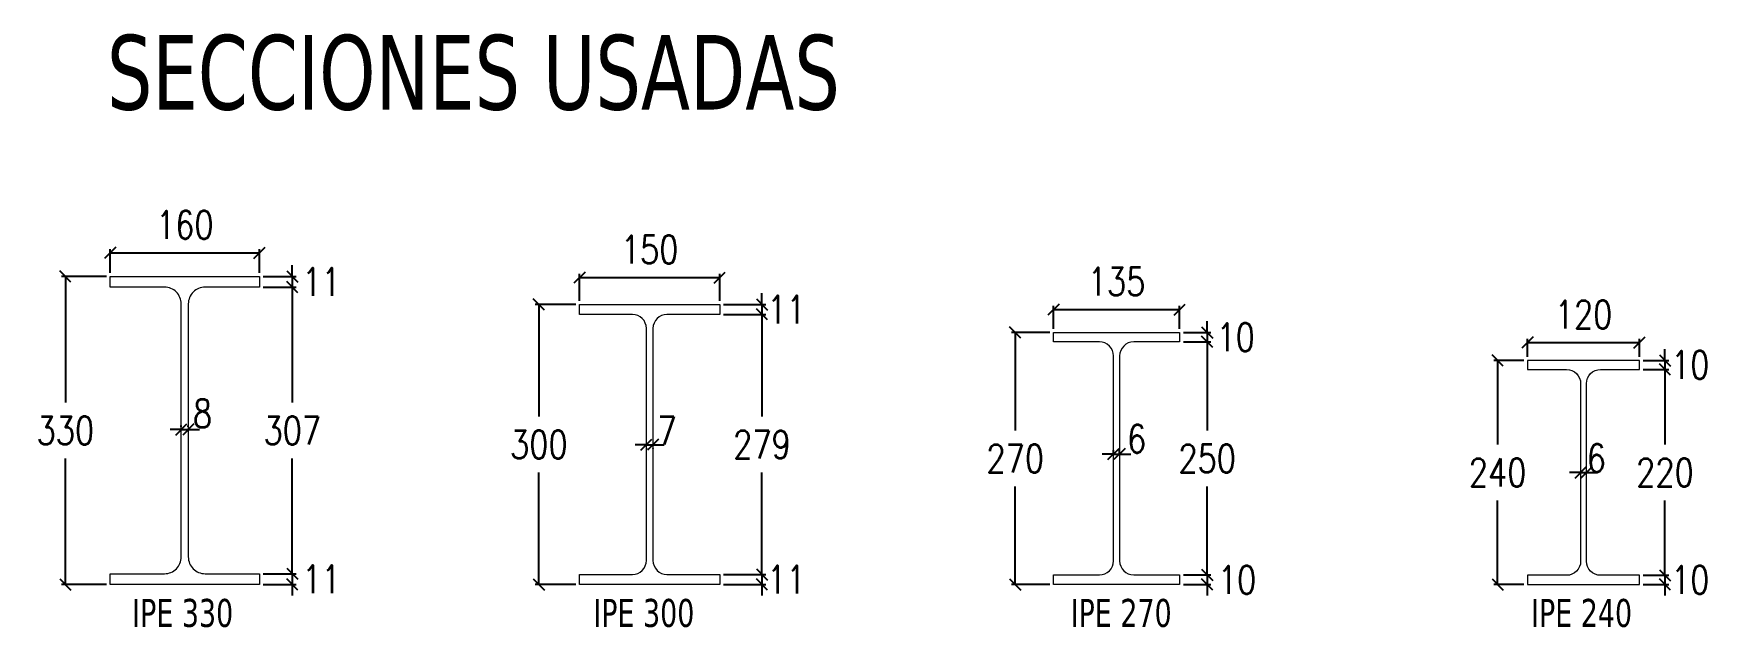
# Model space of a CAD drawing. Header units: millimetres. Extents: x -1874 to 79322, y -21218 to 33736.
# Drawn here: x 12995 to 14792, y -21218 to -20582 of the extents above; entities that cross this region are included whole.
import ezdxf
from ezdxf.enums import TextEntityAlignment as Align

# ---------------------------------------------------------------- set-up
doc = ezdxf.new("R2010")
doc.units = ezdxf.units.MM
doc.header["$LTSCALE"] = 0.9
doc.layers.add('COTAS', color=8, linetype='Continuous')
doc.layers.add('STL-OBJT', color=7, linetype='Continuous')
doc.styles.add('CNI_COTAS', font='romans.shx', dxfattribs={"width": 0.8})
doc.styles.add('VERDANA', font='verdana.ttf')
doc.dimstyles.new('1.4', dxfattribs={"dimscale": 0, "dimtxt": 30, "dimasz": 12, "dimexe": 4, "dimexo": 4, "dimgap": 15, "dimtad": 1, "dimdec": 0, "dimzin": 4, "dimdsep": 46, "dimtxsty": 'CNI_COTAS', "dimblk": 'OBLIQUE', "dimcen": -0.09, "dimclrd": 256, "dimclrt": 3, "dimadec": 0, "dimazin": 0, "dimtfac": 1, "dimtdec": 0, "dimtmove": 2, "dimatfit": 0, "dimldrblk": 'DOT', "dimfxl": 0.05, "dimtolj": 1, "dimtzin": 0, "dimarcsym": 0})

# ---------------------------------------------------------------- blocks, each defined once
blk = doc.blocks.new('_Oblique')
at = {"color": 0, "linetype": 'ByBlock', "lineweight": -2}
blk.add_line((-0.5, -0.5), (0.5, 0.5), dxfattribs=at)
blk = doc.blocks.new('*D58')
at = {"layer": 'COTAS', "color": 0, "lineweight": -2, "transparency": 16777216}
for p, q in [((14590.9, -20931.8), (14558.9, -20931.8)), ((14590.9, -21171.8), (14558.9, -21171.8))]:
    blk.add_line(p, q, dxfattribs=at)
at = {"layer": 'COTAS', "lineweight": -2, "transparency": 16777216}
for p, q in [((14562.9, -20931.8), (14562.9, -21021.8)), ((14562.9, -21171.8), (14562.9, -21081.8))]:
    blk.add_line(p, q, dxfattribs=at)
at = {"layer": 'Defpoints', "color": 0, "transparency": 16777216}
for p in [(14562.9, -20931.8), (14594.9, -20931.8), (14594.9, -21171.8)]:
    blk.add_point(p, dxfattribs=at)
at = {"layer": 'COTAS', "lineweight": -2, "transparency": 16777216, "xscale": 12, "yscale": 12, "zscale": 12}
for p, rotation in [((14562.9, -20931.8), 90), ((14562.9, -21171.8), 270)]:
    blk.add_blockref('_Oblique', p, dxfattribs=dict(at, rotation=rotation))
at = {"layer": 'COTAS', "color": 3, "transparency": 16777216, "insert": (14562.9, -21051.8), "char_height": 30, "attachment_point": 5, "rotation": 0.01, "style": 'CNI_COTAS'}
blk.add_mtext('\\A1;240', dxfattribs=at)
blk = doc.blocks.new('_Dot')
at = {"color": 0, "linetype": 'ByBlock', "lineweight": -2}
blk.add_line((-0.5, 0), (-1, 0), dxfattribs=at)
at = {"color": 0, "linetype": 'ByBlock', "const_width": 0.5}
blk.add_lwpolyline([(-0.25, 0, 1), (0.25, 0, 1)], format="xyb", close=True, dxfattribs=at)
blk = doc.blocks.new('*D59')
at = {"layer": 'COTAS', "color": 0, "lineweight": -2, "transparency": 16777216}
for p, q in [((14594.9, -20927.8), (14594.9, -20908.7)), ((14714.9, -20927.8), (14714.9, -20908.7))]:
    blk.add_line(p, q, dxfattribs=at)
at = {"layer": 'COTAS', "lineweight": -2, "transparency": 16777216}
blk.add_line((14594.9, -20912.7), (14714.9, -20912.7), dxfattribs=at)
at = {"layer": 'Defpoints', "color": 0, "transparency": 16777216}
for p in [(14714.9, -20912.7), (14594.9, -20931.8), (14714.9, -20931.8)]:
    blk.add_point(p, dxfattribs=at)
at = {"layer": 'COTAS', "lineweight": -2, "transparency": 16777216, "xscale": 12, "yscale": 12, "zscale": 12, "rotation": 180}
blk.add_blockref('_Oblique', (14594.9, -20912.7), dxfattribs=at)
at = {"layer": 'COTAS', "lineweight": -2, "transparency": 16777216, "xscale": 12, "yscale": 12, "zscale": 12}
blk.add_blockref('_Oblique', (14714.9, -20912.7), dxfattribs=at)
at = {"layer": 'COTAS', "color": 3, "transparency": 16777216, "insert": (14654.9, -20882.7), "char_height": 30, "attachment_point": 5, "style": 'CNI_COTAS'}
blk.add_mtext('\\A1;120', dxfattribs=at)
blk = doc.blocks.new('*D60')
at = {"layer": 'COTAS', "lineweight": -2, "transparency": 16777216}
for p, q in [((14742.1, -20931.8), (14742.1, -20919.8)), ((14742.1, -20931.8), (14742.1, -20941.6)), ((14742.1, -20941.6), (14742.1, -20953.6))]:
    blk.add_line(p, q, dxfattribs=at)
at = {"layer": 'COTAS', "color": 0, "lineweight": -2, "transparency": 16777216}
for p, q in [((14718.9, -20931.8), (14746.1, -20931.8)), ((14718.9, -20941.6), (14746.1, -20941.6))]:
    blk.add_line(p, q, dxfattribs=at)
at = {"layer": 'Defpoints', "color": 0, "transparency": 16777216}
for p in [(14714.9, -20931.8), (14714.9, -20941.6), (14742.1, -20941.6)]:
    blk.add_point(p, dxfattribs=at)
at = {"layer": 'COTAS', "lineweight": -2, "transparency": 16777216, "xscale": 12, "yscale": 12, "zscale": 12}
for p, rotation in [((14742.1, -20931.8), 270), ((14742.1, -20941.6), 90)]:
    blk.add_blockref('_Oblique', p, dxfattribs=dict(at, rotation=rotation))
at = {"layer": 'COTAS', "color": 3, "transparency": 16777216, "insert": (14769.1, -20936.7), "char_height": 30, "attachment_point": 5, "rotation": 0.01, "style": 'CNI_COTAS'}
blk.add_mtext('\\A1;10', dxfattribs=at)
blk = doc.blocks.new('*D61')
at = {"layer": 'COTAS', "color": 0, "lineweight": -2, "transparency": 16777216}
for p, q in [((14718.9, -20941.6), (14746.1, -20941.6)), ((14718.9, -21162), (14746.1, -21162))]:
    blk.add_line(p, q, dxfattribs=at)
at = {"layer": 'COTAS', "lineweight": -2, "transparency": 16777216}
for p, q in [((14742.1, -20941.6), (14742.1, -21021.8)), ((14742.1, -21162), (14742.1, -21081.8))]:
    blk.add_line(p, q, dxfattribs=at)
at = {"layer": 'Defpoints', "color": 0, "transparency": 16777216}
for p in [(14714.9, -20941.6), (14714.9, -21162), (14742.1, -21162)]:
    blk.add_point(p, dxfattribs=at)
at = {"layer": 'COTAS', "lineweight": -2, "transparency": 16777216, "xscale": 12, "yscale": 12, "zscale": 12}
for p, rotation in [((14742.1, -20941.6), 90), ((14742.1, -21162), 270)]:
    blk.add_blockref('_Oblique', p, dxfattribs=dict(at, rotation=rotation))
at = {"layer": 'COTAS', "color": 3, "transparency": 16777216, "insert": (14742.1, -21051.8), "char_height": 30, "attachment_point": 5, "rotation": 0.01, "style": 'CNI_COTAS'}
blk.add_mtext('\\A1;220', dxfattribs=at)
blk = doc.blocks.new('*D62')
at = {"layer": 'COTAS', "color": 0, "lineweight": -2, "transparency": 16777216}
for p, q in [((14718.9, -21162), (14746.1, -21162)), ((14718.9, -21171.8), (14746.1, -21171.8))]:
    blk.add_line(p, q, dxfattribs=at)
at = {"layer": 'COTAS', "lineweight": -2, "transparency": 16777216}
for p, q in [((14742.1, -21162), (14742.1, -21150)), ((14742.1, -21162), (14742.1, -21171.8)), ((14742.1, -21171.8), (14742.1, -21183.8))]:
    blk.add_line(p, q, dxfattribs=at)
at = {"layer": 'Defpoints', "color": 0, "transparency": 16777216}
for p in [(14714.9, -21162), (14714.9, -21171.8), (14742.1, -21171.8)]:
    blk.add_point(p, dxfattribs=at)
at = {"layer": 'COTAS', "lineweight": -2, "transparency": 16777216, "xscale": 12, "yscale": 12, "zscale": 12}
for p, rotation in [((14742.1, -21162), 270), ((14742.1, -21171.8), 90)]:
    blk.add_blockref('_Oblique', p, dxfattribs=dict(at, rotation=rotation))
at = {"layer": 'COTAS', "color": 3, "transparency": 16777216, "insert": (14769.1, -21166.9), "char_height": 30, "attachment_point": 5, "rotation": 0.01, "style": 'CNI_COTAS'}
blk.add_mtext('\\A1;10', dxfattribs=at)
blk = doc.blocks.new('*D63')
at = {"layer": 'COTAS', "lineweight": -2, "transparency": 16777216}
for p, q in [((14651.8, -21051.8), (14639.8, -21051.8)), ((14651.8, -21051.8), (14658, -21051.8)), ((14658, -21051.8), (14670, -21051.8))]:
    blk.add_line(p, q, dxfattribs=at)
at = {"layer": 'COTAS', "color": 0, "lineweight": -2, "transparency": 16777216}
for p, q in [((14651.8, -21047.8), (14651.8, -21047.8)), ((14658, -21047.8), (14658, -21047.8))]:
    blk.add_line(p, q, dxfattribs=at)
at = {"layer": 'Defpoints', "color": 0, "transparency": 16777216}
for p in [(14651.8, -21051.8), (14658, -21051.8), (14658, -21051.8)]:
    blk.add_point(p, dxfattribs=at)
at = {"layer": 'COTAS', "lineweight": -2, "transparency": 16777216, "xscale": 12, "yscale": 12, "zscale": 12}
blk.add_blockref('_Oblique', (14651.8, -21051.8), dxfattribs=at)
at = {"layer": 'COTAS', "lineweight": -2, "transparency": 16777216, "xscale": 12, "yscale": 12, "zscale": 12, "rotation": 180}
blk.add_blockref('_Oblique', (14658, -21051.8), dxfattribs=at)
at = {"layer": 'COTAS', "color": 3, "transparency": 16777216, "insert": (14668.6, -21036.6), "char_height": 30, "attachment_point": 5, "style": 'CNI_COTAS'}
blk.add_mtext('\\A1;6', dxfattribs=at)
blk = doc.blocks.new('*D64')
at = {"layer": 'COTAS', "color": 0, "lineweight": -2, "transparency": 16777216}
for p, q in [((14083.4, -20901.8), (14042.4, -20901.8)), ((14083.4, -21171.8), (14042.4, -21171.8))]:
    blk.add_line(p, q, dxfattribs=at)
at = {"layer": 'COTAS', "lineweight": -2, "transparency": 16777216}
for p, q in [((14046.4, -20901.8), (14046.4, -21006.8)), ((14046.4, -21171.8), (14046.4, -21066.8))]:
    blk.add_line(p, q, dxfattribs=at)
at = {"layer": 'Defpoints', "color": 0, "transparency": 16777216}
for p in [(14046.4, -20901.8), (14087.4, -20901.8), (14087.4, -21171.8)]:
    blk.add_point(p, dxfattribs=at)
at = {"layer": 'COTAS', "lineweight": -2, "transparency": 16777216, "xscale": 12, "yscale": 12, "zscale": 12}
for p, rotation in [((14046.4, -20901.8), 90), ((14046.4, -21171.8), 270)]:
    blk.add_blockref('_Oblique', p, dxfattribs=dict(at, rotation=rotation))
at = {"layer": 'COTAS', "color": 3, "transparency": 16777216, "insert": (14046.4, -21036.8), "char_height": 30, "attachment_point": 5, "rotation": 0.01, "style": 'CNI_COTAS'}
blk.add_mtext('\\A1;270', dxfattribs=at)
blk = doc.blocks.new('*D65')
at = {"layer": 'COTAS', "color": 0, "lineweight": -2, "transparency": 16777216}
for p, q in [((14087.4, -20897.8), (14087.4, -20873.4)), ((14222.4, -20897.8), (14222.4, -20873.4))]:
    blk.add_line(p, q, dxfattribs=at)
at = {"layer": 'COTAS', "lineweight": -2, "transparency": 16777216}
blk.add_line((14087.4, -20877.4), (14222.4, -20877.4), dxfattribs=at)
at = {"layer": 'Defpoints', "color": 0, "transparency": 16777216}
for p in [(14222.4, -20877.4), (14087.4, -20901.8), (14222.4, -20901.8)]:
    blk.add_point(p, dxfattribs=at)
at = {"layer": 'COTAS', "lineweight": -2, "transparency": 16777216, "xscale": 12, "yscale": 12, "zscale": 12, "rotation": 180}
blk.add_blockref('_Oblique', (14087.4, -20877.4), dxfattribs=at)
at = {"layer": 'COTAS', "lineweight": -2, "transparency": 16777216, "xscale": 12, "yscale": 12, "zscale": 12}
blk.add_blockref('_Oblique', (14222.4, -20877.4), dxfattribs=at)
at = {"layer": 'COTAS', "color": 3, "transparency": 16777216, "insert": (14154.9, -20847.4), "char_height": 30, "attachment_point": 5, "style": 'CNI_COTAS'}
blk.add_mtext('\\A1;135', dxfattribs=at)
blk = doc.blocks.new('*D66')
at = {"layer": 'COTAS', "lineweight": -2, "transparency": 16777216}
for p, q in [((14251.9, -20901.8), (14251.9, -20889.8)), ((14251.9, -20901.8), (14251.9, -20912)), ((14251.9, -20912), (14251.9, -20924))]:
    blk.add_line(p, q, dxfattribs=at)
at = {"layer": 'COTAS', "color": 0, "lineweight": -2, "transparency": 16777216}
for p, q in [((14226.4, -20901.8), (14255.9, -20901.8)), ((14226.4, -20912), (14255.9, -20912))]:
    blk.add_line(p, q, dxfattribs=at)
at = {"layer": 'Defpoints', "color": 0, "transparency": 16777216}
for p in [(14222.4, -20901.8), (14222.4, -20912), (14251.9, -20912)]:
    blk.add_point(p, dxfattribs=at)
at = {"layer": 'COTAS', "lineweight": -2, "transparency": 16777216, "xscale": 12, "yscale": 12, "zscale": 12}
for p, rotation in [((14251.9, -20901.8), 270), ((14251.9, -20912), 90)]:
    blk.add_blockref('_Oblique', p, dxfattribs=dict(at, rotation=rotation))
at = {"layer": 'COTAS', "color": 3, "transparency": 16777216, "insert": (14282.4, -20906.9), "char_height": 30, "attachment_point": 5, "rotation": 0.01, "style": 'CNI_COTAS'}
blk.add_mtext('\\A1;10', dxfattribs=at)
blk = doc.blocks.new('*D67')
at = {"layer": 'COTAS', "color": 0, "lineweight": -2, "transparency": 16777216}
for p, q in [((14226.4, -20912), (14255.9, -20912)), ((14226.4, -21161.6), (14255.9, -21161.6))]:
    blk.add_line(p, q, dxfattribs=at)
at = {"layer": 'COTAS', "lineweight": -2, "transparency": 16777216}
for p, q in [((14251.9, -20912), (14251.9, -21006.8)), ((14251.9, -21161.6), (14251.9, -21066.8))]:
    blk.add_line(p, q, dxfattribs=at)
at = {"layer": 'Defpoints', "color": 0, "transparency": 16777216}
for p in [(14222.4, -20912), (14222.4, -21161.6), (14251.9, -21161.6)]:
    blk.add_point(p, dxfattribs=at)
at = {"layer": 'COTAS', "lineweight": -2, "transparency": 16777216, "xscale": 12, "yscale": 12, "zscale": 12}
for p, rotation in [((14251.9, -20912), 90), ((14251.9, -21161.6), 270)]:
    blk.add_blockref('_Oblique', p, dxfattribs=dict(at, rotation=rotation))
at = {"layer": 'COTAS', "color": 3, "transparency": 16777216, "insert": (14251.9, -21036.8), "char_height": 30, "attachment_point": 5, "rotation": 0.01, "style": 'CNI_COTAS'}
blk.add_mtext('\\A1;250', dxfattribs=at)
blk = doc.blocks.new('*D68')
at = {"layer": 'COTAS', "color": 0, "lineweight": -2, "transparency": 16777216}
for p, q in [((14226.4, -21161.6), (14255.9, -21161.6)), ((14226.4, -21171.8), (14255.9, -21171.8))]:
    blk.add_line(p, q, dxfattribs=at)
at = {"layer": 'COTAS', "lineweight": -2, "transparency": 16777216}
for p, q in [((14251.9, -21161.6), (14251.9, -21149.6)), ((14251.9, -21161.6), (14251.9, -21171.8)), ((14251.9, -21171.8), (14251.9, -21183.8))]:
    blk.add_line(p, q, dxfattribs=at)
at = {"layer": 'Defpoints', "color": 0, "transparency": 16777216}
for p in [(14222.4, -21161.6), (14222.4, -21171.8), (14251.9, -21171.8)]:
    blk.add_point(p, dxfattribs=at)
at = {"layer": 'COTAS', "lineweight": -2, "transparency": 16777216, "xscale": 12, "yscale": 12, "zscale": 12}
for p, rotation in [((14251.9, -21161.6), 270), ((14251.9, -21171.8), 90)]:
    blk.add_blockref('_Oblique', p, dxfattribs=dict(at, rotation=rotation))
at = {"layer": 'COTAS', "color": 3, "transparency": 16777216, "insert": (14283.9, -21166.7), "char_height": 30, "attachment_point": 5, "rotation": 0.01, "style": 'CNI_COTAS'}
blk.add_mtext('\\A1;10', dxfattribs=at)
blk = doc.blocks.new('*D69')
at = {"layer": 'COTAS', "lineweight": -2, "transparency": 16777216}
for p, q in [((14151.6, -21032.1), (14139.6, -21032.1)), ((14151.6, -21032.1), (14158, -21032.1)), ((14158, -21032.1), (14170, -21032.1))]:
    blk.add_line(p, q, dxfattribs=at)
at = {"layer": 'COTAS', "color": 0, "lineweight": -2, "transparency": 16777216}
for p, q in [((14151.6, -21032.8), (14151.6, -21028.1)), ((14158, -21032.8), (14158, -21028.1))]:
    blk.add_line(p, q, dxfattribs=at)
at = {"layer": 'Defpoints', "color": 0, "transparency": 16777216}
for p in [(14151.6, -21036.8), (14158, -21032.1), (14158, -21036.8)]:
    blk.add_point(p, dxfattribs=at)
at = {"layer": 'COTAS', "lineweight": -2, "transparency": 16777216, "xscale": 12, "yscale": 12, "zscale": 12}
blk.add_blockref('_Oblique', (14151.6, -21032.1), dxfattribs=at)
at = {"layer": 'COTAS', "lineweight": -2, "transparency": 16777216, "xscale": 12, "yscale": 12, "zscale": 12, "rotation": 180}
blk.add_blockref('_Oblique', (14158, -21032.1), dxfattribs=at)
at = {"layer": 'COTAS', "color": 3, "transparency": 16777216, "insert": (14176.4, -21015.9), "char_height": 30, "attachment_point": 5, "style": 'CNI_COTAS'}
blk.add_mtext('\\A1;6', dxfattribs=at)
blk = doc.blocks.new('*D70')
at = {"layer": 'COTAS', "color": 0, "lineweight": -2, "transparency": 16777216}
for p, q in [((13073.2, -20841.8), (13025.3, -20841.8)), ((13073.2, -21171.8), (13025.3, -21171.8))]:
    blk.add_line(p, q, dxfattribs=at)
at = {"layer": 'COTAS', "lineweight": -2, "transparency": 16777216}
for p, q in [((13029.3, -20841.8), (13029.3, -20976.8)), ((13029.3, -21171.8), (13029.3, -21036.8))]:
    blk.add_line(p, q, dxfattribs=at)
at = {"layer": 'Defpoints', "color": 0, "transparency": 16777216}
for p in [(13029.3, -20841.8), (13077.2, -20841.8), (13077.2, -21171.8)]:
    blk.add_point(p, dxfattribs=at)
at = {"layer": 'COTAS', "lineweight": -2, "transparency": 16777216, "xscale": 12, "yscale": 12, "zscale": 12}
for p, rotation in [((13029.3, -20841.8), 90), ((13029.3, -21171.8), 270)]:
    blk.add_blockref('_Oblique', p, dxfattribs=dict(at, rotation=rotation))
at = {"layer": 'COTAS', "color": 3, "transparency": 16777216, "insert": (13029.3, -21006.8), "char_height": 30, "attachment_point": 5, "rotation": 0.01, "style": 'CNI_COTAS'}
blk.add_mtext('\\A1;330', dxfattribs=at)
blk = doc.blocks.new('*D71')
at = {"layer": 'COTAS', "color": 0, "lineweight": -2, "transparency": 16777216}
for p, q in [((13077.2, -20837.8), (13077.2, -20812.5)), ((13237.2, -20837.8), (13237.2, -20812.5))]:
    blk.add_line(p, q, dxfattribs=at)
at = {"layer": 'COTAS', "lineweight": -2, "transparency": 16777216}
blk.add_line((13077.2, -20816.5), (13237.2, -20816.5), dxfattribs=at)
at = {"layer": 'Defpoints', "color": 0, "transparency": 16777216}
for p in [(13237.2, -20816.5), (13077.2, -20841.8), (13237.2, -20841.8)]:
    blk.add_point(p, dxfattribs=at)
at = {"layer": 'COTAS', "lineweight": -2, "transparency": 16777216, "xscale": 12, "yscale": 12, "zscale": 12, "rotation": 180}
blk.add_blockref('_Oblique', (13077.2, -20816.5), dxfattribs=at)
at = {"layer": 'COTAS', "lineweight": -2, "transparency": 16777216, "xscale": 12, "yscale": 12, "zscale": 12}
blk.add_blockref('_Oblique', (13237.2, -20816.5), dxfattribs=at)
at = {"layer": 'COTAS', "color": 3, "transparency": 16777216, "insert": (13157.2, -20786.5), "char_height": 30, "attachment_point": 5, "style": 'CNI_COTAS'}
blk.add_mtext('\\A1;160', dxfattribs=at)
blk = doc.blocks.new('*D72')
at = {"layer": 'COTAS', "color": 0, "lineweight": -2, "transparency": 16777216}
for p, q in [((13241.2, -20853.3), (13276.3, -20853.3)), ((13241.2, -21160.3), (13276.3, -21160.3))]:
    blk.add_line(p, q, dxfattribs=at)
at = {"layer": 'COTAS', "lineweight": -2, "transparency": 16777216}
for p, q in [((13272.3, -20853.3), (13272.3, -20976.8)), ((13272.3, -21160.3), (13272.3, -21036.8))]:
    blk.add_line(p, q, dxfattribs=at)
at = {"layer": 'Defpoints', "color": 0, "transparency": 16777216}
for p in [(13237.2, -20853.3), (13237.2, -21160.3), (13272.3, -21160.3)]:
    blk.add_point(p, dxfattribs=at)
at = {"layer": 'COTAS', "lineweight": -2, "transparency": 16777216, "xscale": 12, "yscale": 12, "zscale": 12}
for p, rotation in [((13272.3, -20853.3), 90), ((13272.3, -21160.3), 270)]:
    blk.add_blockref('_Oblique', p, dxfattribs=dict(at, rotation=rotation))
at = {"layer": 'COTAS', "color": 3, "transparency": 16777216, "insert": (13272.3, -21006.8), "char_height": 30, "attachment_point": 5, "rotation": 0.01, "style": 'CNI_COTAS'}
blk.add_mtext('\\A1;307', dxfattribs=at)
blk = doc.blocks.new('*D73')
at = {"layer": 'COTAS', "color": 0, "lineweight": -2, "transparency": 16777216}
for p, q in [((13241.2, -21160.3), (13276.3, -21160.3)), ((13241.2, -21171.8), (13276.3, -21171.8))]:
    blk.add_line(p, q, dxfattribs=at)
at = {"layer": 'COTAS', "lineweight": -2, "transparency": 16777216}
for p, q in [((13272.3, -21160.3), (13272.3, -21148.3)), ((13272.3, -21160.3), (13272.3, -21171.8)), ((13272.3, -21171.8), (13272.3, -21183.8))]:
    blk.add_line(p, q, dxfattribs=at)
at = {"layer": 'Defpoints', "color": 0, "transparency": 16777216}
for p in [(13237.2, -21160.3), (13237.2, -21171.8), (13272.3, -21171.8)]:
    blk.add_point(p, dxfattribs=at)
at = {"layer": 'COTAS', "lineweight": -2, "transparency": 16777216, "xscale": 12, "yscale": 12, "zscale": 12}
for p, rotation in [((13272.3, -21160.3), 270), ((13272.3, -21171.8), 90)]:
    blk.add_blockref('_Oblique', p, dxfattribs=dict(at, rotation=rotation))
at = {"layer": 'COTAS', "color": 3, "transparency": 16777216, "insert": (13303.4, -21166.1), "char_height": 30, "attachment_point": 5, "rotation": 0.01, "style": 'CNI_COTAS'}
blk.add_mtext('\\A1;11', dxfattribs=at)
blk = doc.blocks.new('*D50')
at = {"layer": 'COTAS', "lineweight": -2, "transparency": 16777216}
for p, q in [((13272.3, -20841.8), (13272.3, -20829.8)), ((13272.3, -20841.8), (13272.3, -20853.3)), ((13272.3, -20853.3), (13272.3, -20865.3))]:
    blk.add_line(p, q, dxfattribs=at)
at = {"layer": 'COTAS', "color": 0, "lineweight": -2, "transparency": 16777216}
for p, q in [((13241.2, -20841.8), (13276.3, -20841.8)), ((13241.2, -20853.3), (13276.3, -20853.3))]:
    blk.add_line(p, q, dxfattribs=at)
at = {"layer": 'Defpoints', "color": 0, "transparency": 16777216}
for p in [(13237.2, -20841.8), (13237.2, -20853.3), (13272.3, -20853.3)]:
    blk.add_point(p, dxfattribs=at)
at = {"layer": 'COTAS', "lineweight": -2, "transparency": 16777216, "xscale": 12, "yscale": 12, "zscale": 12}
for p, rotation in [((13272.3, -20841.8), 270), ((13272.3, -20853.3), 90)]:
    blk.add_blockref('_Oblique', p, dxfattribs=dict(at, rotation=rotation))
at = {"layer": 'COTAS', "color": 3, "transparency": 16777216, "insert": (13303.4, -20847.6), "char_height": 30, "attachment_point": 5, "rotation": 0.01, "style": 'CNI_COTAS'}
blk.add_mtext('\\A1;11', dxfattribs=at)
blk = doc.blocks.new('*D74')
at = {"layer": 'COTAS', "color": 0, "lineweight": -2, "transparency": 16777216}
for p, q in [((13153.4, -21002.8), (13153.4, -21001.7)), ((13160.9, -21002.8), (13160.9, -21001.7))]:
    blk.add_line(p, q, dxfattribs=at)
at = {"layer": 'COTAS', "lineweight": -2, "transparency": 16777216}
for p, q in [((13153.4, -21005.7), (13141.4, -21005.7)), ((13153.4, -21005.7), (13160.9, -21005.7)), ((13160.9, -21005.7), (13172.9, -21005.7))]:
    blk.add_line(p, q, dxfattribs=at)
at = {"layer": 'Defpoints', "color": 0, "transparency": 16777216}
for p in [(13153.4, -21006.8), (13160.9, -21005.7), (13160.9, -21006.8)]:
    blk.add_point(p, dxfattribs=at)
at = {"layer": 'COTAS', "lineweight": -2, "transparency": 16777216, "xscale": 12, "yscale": 12, "zscale": 12}
blk.add_blockref('_Oblique', (13153.4, -21005.7), dxfattribs=at)
at = {"layer": 'COTAS', "lineweight": -2, "transparency": 16777216, "xscale": 12, "yscale": 12, "zscale": 12, "rotation": 180}
blk.add_blockref('_Oblique', (13160.9, -21005.7), dxfattribs=at)
at = {"layer": 'COTAS', "color": 3, "transparency": 16777216, "insert": (13176.2, -20988.6), "char_height": 30, "attachment_point": 5, "style": 'CNI_COTAS'}
blk.add_mtext('\\A1;8', dxfattribs=at)
blk = doc.blocks.new('*D75')
at = {"layer": 'COTAS', "color": 0, "lineweight": -2, "transparency": 16777216}
for p, q in [((13575.9, -20871.8), (13532.3, -20871.8)), ((13575.9, -21171.8), (13532.3, -21171.8))]:
    blk.add_line(p, q, dxfattribs=at)
at = {"layer": 'COTAS', "lineweight": -2, "transparency": 16777216}
for p, q in [((13536.3, -20871.8), (13536.3, -20991.8)), ((13536.3, -21171.8), (13536.3, -21051.8))]:
    blk.add_line(p, q, dxfattribs=at)
at = {"layer": 'Defpoints', "color": 0, "transparency": 16777216}
for p in [(13536.3, -20871.8), (13579.9, -20871.8), (13579.9, -21171.8)]:
    blk.add_point(p, dxfattribs=at)
at = {"layer": 'COTAS', "lineweight": -2, "transparency": 16777216, "xscale": 12, "yscale": 12, "zscale": 12}
for p, rotation in [((13536.3, -20871.8), 90), ((13536.3, -21171.8), 270)]:
    blk.add_blockref('_Oblique', p, dxfattribs=dict(at, rotation=rotation))
at = {"layer": 'COTAS', "color": 3, "transparency": 16777216, "insert": (13536.3, -21021.8), "char_height": 30, "attachment_point": 5, "rotation": 0.01, "style": 'CNI_COTAS'}
blk.add_mtext('\\A1;300', dxfattribs=at)
blk = doc.blocks.new('*D76')
at = {"layer": 'COTAS', "color": 0, "lineweight": -2, "transparency": 16777216}
for p, q in [((13579.9, -20867.8), (13579.9, -20839.1)), ((13729.9, -20867.8), (13729.9, -20839.1))]:
    blk.add_line(p, q, dxfattribs=at)
at = {"layer": 'COTAS', "lineweight": -2, "transparency": 16777216}
blk.add_line((13579.9, -20843.1), (13729.9, -20843.1), dxfattribs=at)
at = {"layer": 'Defpoints', "color": 0, "transparency": 16777216}
for p in [(13729.9, -20843.1), (13579.9, -20871.8), (13729.9, -20871.8)]:
    blk.add_point(p, dxfattribs=at)
at = {"layer": 'COTAS', "lineweight": -2, "transparency": 16777216, "xscale": 12, "yscale": 12, "zscale": 12, "rotation": 180}
blk.add_blockref('_Oblique', (13579.9, -20843.1), dxfattribs=at)
at = {"layer": 'COTAS', "lineweight": -2, "transparency": 16777216, "xscale": 12, "yscale": 12, "zscale": 12}
blk.add_blockref('_Oblique', (13729.9, -20843.1), dxfattribs=at)
at = {"layer": 'COTAS', "color": 3, "transparency": 16777216, "insert": (13654.9, -20813.1), "char_height": 30, "attachment_point": 5, "style": 'CNI_COTAS'}
blk.add_mtext('\\A1;150', dxfattribs=at)
blk = doc.blocks.new('*D77')
at = {"layer": 'COTAS', "color": 0, "lineweight": -2, "transparency": 16777216}
for p, q in [((13733.9, -20871.8), (13779.2, -20871.8)), ((13733.9, -20882.5), (13779.2, -20882.5))]:
    blk.add_line(p, q, dxfattribs=at)
at = {"layer": 'COTAS', "lineweight": -2, "transparency": 16777216}
for p, q in [((13775.2, -20871.8), (13775.2, -20859.8)), ((13775.2, -20871.8), (13775.2, -20882.5)), ((13775.2, -20882.5), (13775.2, -20894.5))]:
    blk.add_line(p, q, dxfattribs=at)
at = {"layer": 'Defpoints', "color": 0, "transparency": 16777216}
for p in [(13729.9, -20871.8), (13729.9, -20882.5), (13775.2, -20882.5)]:
    blk.add_point(p, dxfattribs=at)
at = {"layer": 'COTAS', "lineweight": -2, "transparency": 16777216, "xscale": 12, "yscale": 12, "zscale": 12}
for p, rotation in [((13775.2, -20871.8), 270), ((13775.2, -20882.5), 90)]:
    blk.add_blockref('_Oblique', p, dxfattribs=dict(at, rotation=rotation))
at = {"layer": 'COTAS', "color": 3, "transparency": 16777216, "insert": (13801.3, -20877.2), "char_height": 30, "attachment_point": 5, "rotation": 0.01, "style": 'CNI_COTAS'}
blk.add_mtext('\\A1;11', dxfattribs=at)
blk = doc.blocks.new('*D78')
at = {"layer": 'COTAS', "color": 0, "lineweight": -2, "transparency": 16777216}
for p, q in [((13733.9, -20882.5), (13779.2, -20882.5)), ((13733.9, -21161.1), (13779.2, -21161.1))]:
    blk.add_line(p, q, dxfattribs=at)
at = {"layer": 'COTAS', "lineweight": -2, "transparency": 16777216}
for p, q in [((13775.2, -20882.5), (13775.2, -20991.8)), ((13775.2, -21161.1), (13775.2, -21051.8))]:
    blk.add_line(p, q, dxfattribs=at)
at = {"layer": 'Defpoints', "color": 0, "transparency": 16777216}
for p in [(13729.9, -20882.5), (13729.9, -21161.1), (13775.2, -21161.1)]:
    blk.add_point(p, dxfattribs=at)
at = {"layer": 'COTAS', "lineweight": -2, "transparency": 16777216, "xscale": 12, "yscale": 12, "zscale": 12}
for p, rotation in [((13775.2, -20882.5), 90), ((13775.2, -21161.1), 270)]:
    blk.add_blockref('_Oblique', p, dxfattribs=dict(at, rotation=rotation))
at = {"layer": 'COTAS', "color": 3, "transparency": 16777216, "insert": (13775.2, -21021.8), "char_height": 30, "attachment_point": 5, "rotation": 0.01, "style": 'CNI_COTAS'}
blk.add_mtext('\\A1;279', dxfattribs=at)
blk = doc.blocks.new('*D79')
at = {"layer": 'COTAS', "color": 0, "lineweight": -2, "transparency": 16777216}
for p, q in [((13733.9, -21161.1), (13779.2, -21161.1)), ((13733.9, -21171.8), (13779.2, -21171.8))]:
    blk.add_line(p, q, dxfattribs=at)
at = {"layer": 'COTAS', "lineweight": -2, "transparency": 16777216}
for p, q in [((13775.2, -21161.1), (13775.2, -21149.1)), ((13775.2, -21161.1), (13775.2, -21171.8)), ((13775.2, -21171.8), (13775.2, -21183.8))]:
    blk.add_line(p, q, dxfattribs=at)
at = {"layer": 'Defpoints', "color": 0, "transparency": 16777216}
for p in [(13729.9, -21161.1), (13729.9, -21171.8), (13775.2, -21171.8)]:
    blk.add_point(p, dxfattribs=at)
at = {"layer": 'COTAS', "lineweight": -2, "transparency": 16777216, "xscale": 12, "yscale": 12, "zscale": 12}
for p, rotation in [((13775.2, -21161.1), 270), ((13775.2, -21171.8), 90)]:
    blk.add_blockref('_Oblique', p, dxfattribs=dict(at, rotation=rotation))
at = {"layer": 'COTAS', "color": 3, "transparency": 16777216, "insert": (13801.2, -21166.5), "char_height": 30, "attachment_point": 5, "rotation": 0.01, "style": 'CNI_COTAS'}
blk.add_mtext('\\A1;11', dxfattribs=at)
blk = doc.blocks.new('*D80')
at = {"layer": 'COTAS', "lineweight": -2, "transparency": 16777216}
for p, q in [((13651.4, -21022.1), (13639.4, -21022.1)), ((13651.4, -21022.1), (13658.5, -21022.1)), ((13658.5, -21022.1), (13670.5, -21022.1))]:
    blk.add_line(p, q, dxfattribs=at)
at = {"layer": 'COTAS', "color": 0, "lineweight": -2, "transparency": 16777216}
for p, q in [((13651.4, -21025.8), (13651.4, -21026.1)), ((13658.5, -21025.8), (13658.5, -21026.1))]:
    blk.add_line(p, q, dxfattribs=at)
at = {"layer": 'Defpoints', "color": 0, "transparency": 16777216}
for p in [(13651.4, -21021.8), (13658.5, -21021.8), (13658.5, -21022.1)]:
    blk.add_point(p, dxfattribs=at)
at = {"layer": 'COTAS', "lineweight": -2, "transparency": 16777216, "xscale": 12, "yscale": 12, "zscale": 12}
blk.add_blockref('_Oblique', (13651.4, -21022.1), dxfattribs=at)
at = {"layer": 'COTAS', "lineweight": -2, "transparency": 16777216, "xscale": 12, "yscale": 12, "zscale": 12, "rotation": 180}
blk.add_blockref('_Oblique', (13658.5, -21022.1), dxfattribs=at)
at = {"layer": 'COTAS', "color": 3, "transparency": 16777216, "insert": (13673.5, -21007), "char_height": 30, "attachment_point": 5, "style": 'CNI_COTAS'}
blk.add_mtext('\\A1;7', dxfattribs=at)

msp = doc.modelspace()

# ---------------------------------------------------------------- linework, layer by layer
at = {"layer": 'STL-OBJT', "lineweight": 5}
for points in [[(13135.4, -21160.3, 0.414214), (13153.4, -21142.3), (13153.4, -20871.3, 0.414214), (13135.4, -20853.3), (13077.2, -20853.3), (13077.2, -20841.8), (13237.2, -20841.8), (13237.2, -20853.3), (13178.9, -20853.3, 0.414214), (13160.9, -20871.3), (13160.9, -21142.3, 0.414214), (13178.9, -21160.3), (13237.2, -21160.3), (13237.2, -21171.8), (13077.2, -21171.8), (13077.2, -21160.3)], [(13579.9, -21161.1), (13636.4, -21161.1, 0.414214), (13651.4, -21146.1), (13651.4, -20897.5, 0.414214), (13636.4, -20882.5), (13579.9, -20882.5), (13579.9, -20871.8), (13729.9, -20871.8), (13729.9, -20882.5), (13673.5, -20882.5, 0.414214), (13658.5, -20897.5), (13658.5, -21146.1, 0.414214), (13673.5, -21161.1), (13729.9, -21161.1), (13729.9, -21171.8), (13579.9, -21171.8)], [(14087.4, -21161.6), (14136.6, -21161.6, 0.414214), (14151.6, -21146.6), (14151.6, -20927, 0.414214), (14136.6, -20912), (14087.4, -20912), (14087.4, -20901.8), (14222.4, -20901.8), (14222.4, -20912), (14173.2, -20912, 0.414214), (14158.2, -20927), (14158.2, -21146.6, 0.414214), (14173.2, -21161.6), (14222.4, -21161.6), (14222.4, -21171.8), (14087.4, -21171.8)], [(14594.9, -20941.6), (14636.8, -20941.6, -0.414214), (14651.8, -20956.6), (14651.8, -21147, -0.414214), (14636.8, -21162), (14594.9, -21162), (14594.9, -21171.8), (14714.9, -21171.8), (14714.9, -21162), (14673, -21162, -0.414214), (14658, -21147), (14658, -20956.6, -0.414214), (14673, -20941.6), (14714.9, -20941.6), (14714.9, -20931.8), (14594.9, -20931.8)]]:
    msp.add_lwpolyline(points, format="xyb", close=True, dxfattribs=at)

# ---------------------------------------------------------------- texts
at = {"color": 96, "style": 'VERDANA', "width": 0.7}
for s, height, p in [('SECCIONES USADAS', 80, (13466.2, -20623.1)), ('IPE 330', 30, (13154.9, -21202.3)), ('IPE 270', 30, (14159.8, -21202.3))]:
    msp.add_text(s, height=height, dxfattribs=at).set_placement(p, align=Align.MIDDLE_CENTER)
for s, p in [('IPE 300', (13594.6, -21217.3)), ('IPE 240', (14598.7, -21217.3))]:
    msp.add_text(s, height=30, dxfattribs=at).set_placement(p)

# ---------------------------------------------------------------- dimensions: what is measured, and where the dimension line sits
at = {"layer": 'COTAS'}
for base, p1, p2, picture, middle in [((13237.2, -20816.5), (13077.2, -20841.8), (13237.2, -20841.8), '*D71', (13157.2, -20786.5)), ((13729.9, -20843.1), (13579.9, -20871.8), (13729.9, -20871.8), '*D76', (13654.9, -20813.1)), ((14222.4, -20877.4), (14087.4, -20901.8), (14222.4, -20901.8), '*D65', (14154.9, -20847.4)), ((14714.9, -20912.7), (14594.9, -20931.8), (14714.9, -20931.8), '*D59', (14654.9, -20882.7))]:
    dim = msp.add_linear_dim(base=base, p1=p1, p2=p2, dimstyle='1.4', override={"dimscale": 1}, dxfattribs=at)
    dim.commit()
    dim.dimension.update_dxf_attribs({"geometry": picture, "text_midpoint": middle})
for base, p1, p2, picture, middle in [((13029.3, -20841.8), (13077.2, -21171.8), (13077.2, -20841.8), '*D70', (13029.3, -21006.8)), ((13272.3, -21160.3), (13237.2, -20853.3), (13237.2, -21160.3), '*D72', (13272.3, -21006.8)), ((13536.3, -20871.8), (13579.9, -21171.8), (13579.9, -20871.8), '*D75', (13536.3, -21021.8)), ((13775.2, -21161.1), (13729.9, -20882.5), (13729.9, -21161.1), '*D78', (13775.2, -21021.8)), ((14046.4, -20901.8), (14087.4, -21171.8), (14087.4, -20901.8), '*D64', (14046.4, -21036.8)), ((14251.9, -21161.6), (14222.4, -20912), (14222.4, -21161.6), '*D67', (14251.9, -21036.8)), ((14562.9, -20931.8), (14594.9, -21171.8), (14594.9, -20931.8), '*D58', (14562.9, -21051.8)), ((14742.1, -21162), (14714.9, -20941.6), (14714.9, -21162), '*D61', (14742.1, -21051.8))]:
    dim = msp.add_linear_dim(base=base, p1=p1, p2=p2, angle=90, dimstyle='1.4', override={"dimscale": 1}, dxfattribs=at)
    dim.commit()
    dim.dimension.update_dxf_attribs({"geometry": picture, "text_midpoint": middle, "text_rotation": 0.01})
for base, p1, p2, picture, middle in [((13272.250301, -20853.3400924), (13237.1578752, -20841.8400924), (13237.1578752, -20853.3400924), '*D50', (13303.4464404, -20847.5900924)), ((13775.2, -20882.5), (13729.9, -20871.8), (13729.9, -20882.5), '*D77', (13801.3, -20877.2)), ((14251.9, -20912), (14222.4, -20901.8), (14222.4, -20912), '*D66', (14282.4, -20906.9)), ((14742.1, -20941.6), (14714.9, -20931.8), (14714.9, -20941.6), '*D60', (14769.1, -20936.7)), ((13272.250301, -21171.8400924), (13237.1578752, -21160.3400924), (13237.1578752, -21171.8400924), '*D73', (13303.4464404, -21166.0900924)), ((13775.2, -21171.8), (13729.9, -21161.1), (13729.9, -21171.8), '*D79', (13801.2, -21166.5)), ((14251.9, -21171.8), (14222.4, -21161.6), (14222.4, -21171.8), '*D68', (14283.9, -21166.7)), ((14742.1, -21171.8), (14714.9, -21162), (14714.9, -21171.8), '*D62', (14769.1, -21166.9))]:
    dim = msp.add_linear_dim(base=base, p1=p1, p2=p2, angle=90, dimstyle='1.4', override={"dimscale": 1}, dxfattribs=at)
    dim.commit()
    dim.dimension.update_dxf_attribs({"geometry": picture, "text_midpoint": middle, "dimtype": 160, "text_rotation": 0.01})
for base, p1, p2, picture, middle in [((13160.9078752, -21005.6704115), (13153.4078752, -21006.8400924), (13160.9078752, -21006.8400924), '*D74', (13176.2199992, -20988.6193347)), ((13658.5, -21022.1), (13651.4, -21021.8), (13658.5, -21021.8), '*D80', (13673.5, -21007)), ((14158, -21032.1), (14151.6, -21036.8), (14158, -21036.8), '*D69', (14176.4, -21015.9)), ((14658, -21051.8), (14651.8, -21051.8), (14658, -21051.8), '*D63', (14668.6, -21036.6))]:
    dim = msp.add_linear_dim(base=base, p1=p1, p2=p2, dimstyle='1.4', override={"dimscale": 1}, dxfattribs=at)
    dim.commit()
    dim.dimension.update_dxf_attribs({"geometry": picture, "text_midpoint": middle, "dimtype": 160})

doc.saveas('drawing.dxf')
